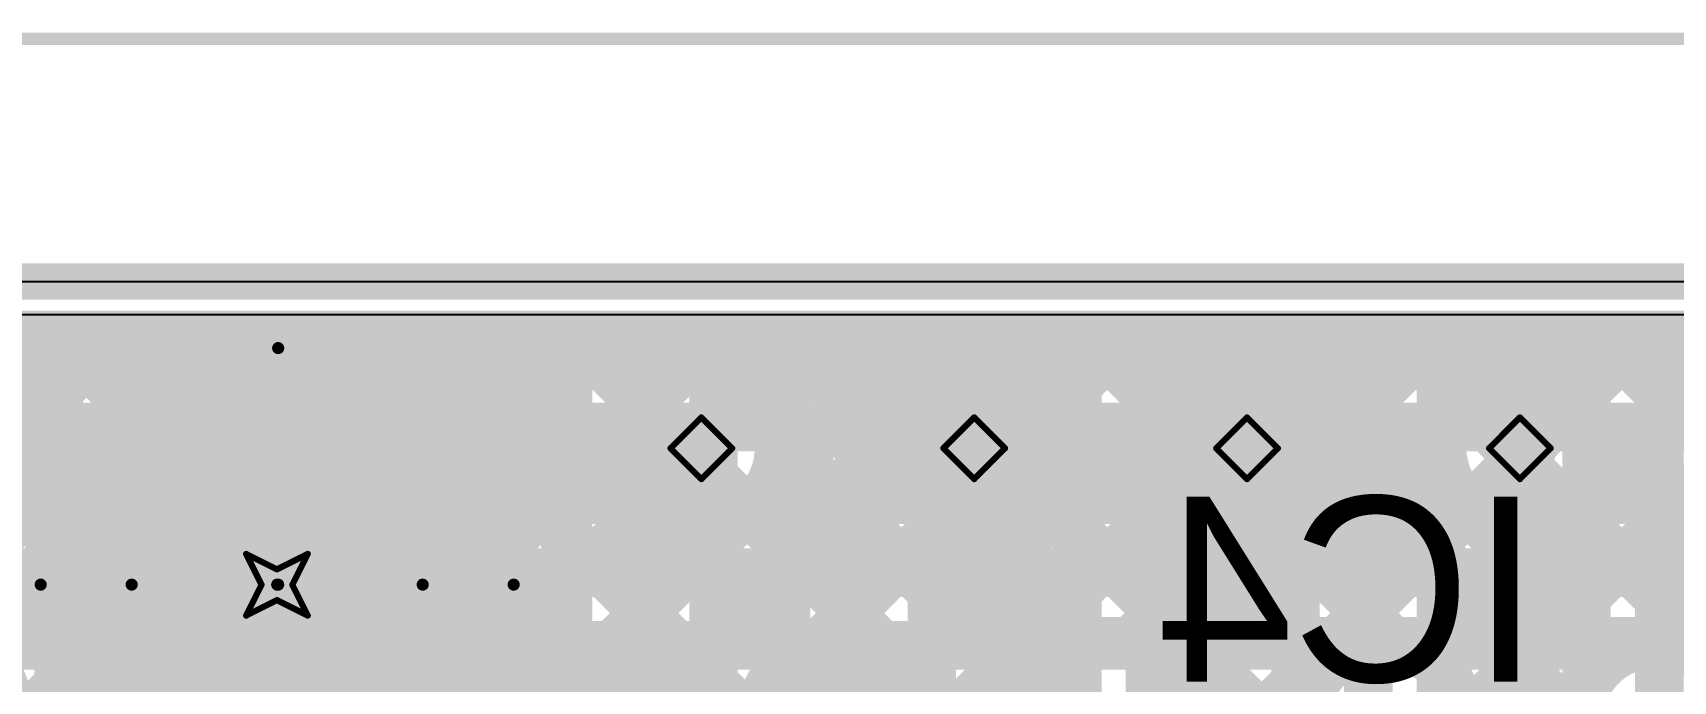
# Model space of a CAD drawing. Header units: millimetres. Extents: x 13 to 259, y -2 to 326.
# Drawn here: x 93.39 to 106.91, y 133.51 to 138.85 of the extents above; entities that cross this region are included whole.
import ezdxf

# ---------------------------------------------------------------- set-up
doc = ezdxf.new("R2010")
doc.units = ezdxf.units.MM
for name, color, linetype in [('BottomLayer', 5, 'Continuous'), ('BottomOverlay', 54, 'Continuous'), ('BottomSolder', 6, 'Continuous'), ('ConnectLayer', 7, 'Continuous'), ('DrillDrawing', 1, 'Continuous'), ('Mechanical14', 56, 'Continuous'), ('Mechanical34', 56, 'Continuous'), ('Mechanical9', 56, 'Continuous'), ('MidLayer1', 16, 'Continuous'), ('MidLayer2', 76, 'Continuous'), ('MidLayer3', 90, 'Continuous'), ('MidLayer4', 156, 'Continuous'), ('MidLayer5', 130, 'Continuous'), ('MidLayer6', 216, 'Continuous'), ('MultiLayer', 9, 'Continuous'), ('TopLayer', 1, 'Continuous'), ('TopSolder', 216, 'Continuous')]:
    doc.layers.add(name, color=color, linetype=linetype)

# ---------------------------------------------------------------- blocks, each defined once
blk = doc.blocks.new('MTG240_400_169')
at = {"layer": 'BottomLayer', "const_width": 2}
blk.add_lwpolyline([(-1, 0, 1), (1, 0, 1)], format="xyb", close=True, dxfattribs=at)
at = {"layer": 'BottomSolder', "const_width": 2.102}
blk.add_lwpolyline([(-1.051, 0, 1), (1.051, 0, 1)], format="xyb", close=True, dxfattribs=at)
at = {"layer": 'MidLayer1', "const_width": 2}
blk.add_lwpolyline([(-1, 0, 1), (1, 0, 1)], format="xyb", close=True, dxfattribs=at)
at = {"layer": 'MidLayer2', "const_width": 2}
blk.add_lwpolyline([(-1, 0, 1), (1, 0, 1)], format="xyb", close=True, dxfattribs=at)
at = {"layer": 'MidLayer3', "const_width": 2}
blk.add_lwpolyline([(-1, 0, 1), (1, 0, 1)], format="xyb", close=True, dxfattribs=at)
at = {"layer": 'MidLayer4', "const_width": 2}
blk.add_lwpolyline([(-1, 0, 1), (1, 0, 1)], format="xyb", close=True, dxfattribs=at)
at = {"layer": 'MidLayer5', "const_width": 2}
blk.add_lwpolyline([(-1, 0, 1), (1, 0, 1)], format="xyb", close=True, dxfattribs=at)
at = {"layer": 'MidLayer6', "const_width": 2}
blk.add_lwpolyline([(-1, 0, 1), (1, 0, 1)], format="xyb", close=True, dxfattribs=at)
at = {"layer": 'MultiLayer', "const_width": 2}
blk.add_lwpolyline([(-1, 0, 1), (1, 0, 1)], format="xyb", close=True, dxfattribs=at)
at = {"layer": 'TopLayer', "const_width": 2}
blk.add_lwpolyline([(-1, 0, 1), (1, 0, 1)], format="xyb", close=True, dxfattribs=at)
at = {"layer": 'TopSolder', "const_width": 2.102}
blk.add_lwpolyline([(-1.051, 0, 1), (1.051, 0, 1)], format="xyb", close=True, dxfattribs=at)

msp = doc.modelspace()

# ---------------------------------------------------------------- linework, layer by layer
at = {"layer": 'BottomLayer', "const_width": 0.3}
for points in [[(98.75, 135.425, 1), (99.05, 135.425, 1)], [(101, 135.425, 1), (101.3, 135.425, 1)], [(103.25, 135.425, 1), (103.55, 135.425, 1)], [(105.5, 135.425, 1), (105.8, 135.425, 1)]]:
    msp.add_lwpolyline(points, format="xyb", close=True, dxfattribs=at)
at = {"layer": 'ConnectLayer'}
msp.add_line((67.8, 136.8), (151.8, 136.8), dxfattribs=at)
msp.add_line((67.8, 136.8), (151.8, 136.8), dxfattribs=at)
at = {"layer": 'ConnectLayer', "const_width": 0.4}
for points in [[(89.314, 131.74), (93.934, 136.36)], [(90.092, 131.67), (94.782, 136.36)], [(90.1, 136.36), (94.163, 136.36)], [(90.1, 136.36), (94.163, 136.36)], [(90.1, 136.36), (151.36, 136.36)], [(90.1, 136.36), (151.36, 136.36)], [(90.197, 136.36), (95.725, 130.831)], [(90.422, 132.848), (93.934, 136.36)], [(90.422, 132.848), (93.934, 136.36)], [(90.945, 123.189), (104.116, 136.36)], [(91.011, 131.74), (95.631, 136.36)], [(91.045, 136.36), (96.039, 131.366)], [(91.859, 131.74), (96.479, 136.36)], [(91.894, 136.36), (98.239, 130.015)], [(92.356, 131.388), (97.328, 136.36)], [(92.39, 128.028), (100.722, 136.36)], [(92.39, 128.877), (99.873, 136.36)], [(92.39, 129.725), (99.025, 136.36)], [(92.39, 130.574), (98.176, 136.36)], [(92.742, 136.36), (93.428, 135.674)], [(92.742, 136.36), (93.428, 135.674)], [(92.742, 136.36), (98.663, 130.439)], [(93.591, 136.36), (93.831, 136.12)], [(93.591, 136.36), (93.831, 136.12)], [(93.591, 136.36), (99.088, 130.863)], [(93.6, 132.35), (93.6, 136.36)], [(94.2, 132.35), (94.2, 136.36)], [(94.439, 136.36), (99.512, 131.287)], [(94.8, 132.35), (94.8, 136.36)], [(95.288, 136.36), (99.936, 131.712)], [(95.4, 132.35), (95.4, 136.36)], [(96, 132.35), (96, 136.36)], [(96.136, 136.36), (100.36, 132.136)], [(96.6, 132.35), (96.6, 136.36)], [(96.637, 136.36), (112.163, 136.36)], [(96.637, 136.36), (112.163, 136.36)], [(96.646, 131.436), (101.57, 136.36)], [(96.867, 129.96), (103.267, 136.36)], [(96.985, 136.36), (99.651, 133.694)], [(96.985, 136.36), (99.651, 133.694)], [(96.985, 136.36), (100.785, 132.56)], [(96.989, 130.93), (102.419, 136.36)], [(97.032, 136.064), (97.328, 136.36)], [(97.032, 136.064), (97.328, 136.36)], [(97.2, 132.35), (97.2, 136.36)], [(97.419, 135.603), (98.176, 136.36)], [(97.419, 135.603), (98.176, 136.36)], [(97.8, 132.35), (97.8, 136.36)], [(97.833, 136.36), (98.386, 135.807)], [(97.833, 136.36), (98.386, 135.807)], [(97.833, 136.36), (101.209, 132.984)], [(98.4, 132.35), (98.4, 136.36)], [(98.682, 136.36), (98.982, 136.06)], [(98.682, 136.36), (98.982, 136.06)], [(98.682, 136.36), (101.633, 133.409)], [(98.697, 136.032), (99.025, 136.36)], [(98.697, 136.032), (99.025, 136.36)], [(99, 132.35), (99, 136.36)], [(99.371, 135.858), (99.873, 136.36)], [(99.371, 135.858), (99.873, 136.36)], [(99.434, 135.072), (100.722, 136.36)], [(99.434, 135.072), (100.722, 136.36)], [(99.53, 136.36), (100.512, 135.379)], [(99.53, 136.36), (100.512, 135.379)], [(99.53, 136.36), (102.057, 133.833)], [(99.6, 132.35), (99.6, 136.36)], [(100.2, 132.538), (100.2, 136.36)], [(100.379, 136.36), (100.787, 135.952)], [(100.379, 136.36), (100.787, 135.952)], [(100.379, 136.36), (102.904, 133.834)], [(100.505, 133.598), (103.267, 136.36)], [(100.505, 133.598), (103.267, 136.36)], [(100.8, 132.997), (100.8, 136.36)], [(101.227, 136.36), (104.02, 133.568)], [(101.227, 136.36), (104.02, 133.568)], [(101.227, 136.36), (103.753, 133.834)], [(101.265, 136.055), (101.57, 136.36)], [(101.265, 136.055), (101.57, 136.36)], [(101.4, 133.005), (101.4, 136.36)], [(101.738, 135.679), (102.419, 136.36)], [(101.738, 135.679), (102.419, 136.36)], [(102, 133.005), (102, 136.36)], [(102.076, 136.36), (102.797, 135.639)], [(102.076, 136.36), (102.797, 135.639)], [(102.076, 136.36), (104.602, 133.834)], [(102.439, 133.834), (104.964, 136.36)], [(102.6, 133.005), (102.6, 136.36)], [(102.924, 136.36), (103.24, 136.045)], [(102.924, 136.36), (103.24, 136.045)], [(102.924, 136.36), (105.45, 133.834)], [(103.2, 133.005), (103.2, 136.36)], [(103.287, 133.834), (105.813, 136.36)], [(103.73, 135.974), (104.116, 136.36)], [(103.73, 135.974), (104.116, 136.36)], [(103.773, 136.36), (106.423, 133.71)], [(103.773, 136.36), (106.423, 133.71)], [(103.773, 136.36), (106.299, 133.834)], [(103.8, 133.005), (103.8, 136.36)], [(104.04, 135.436), (104.964, 136.36)], [(104.04, 135.436), (104.964, 136.36)], [(104.136, 133.834), (106.662, 136.36)], [(104.4, 133.005), (104.4, 136.36)], [(104.622, 136.36), (105.153, 135.828)], [(104.622, 136.36), (105.153, 135.828)], [(104.622, 136.36), (107.147, 133.834)], [(104.866, 133.716), (107.51, 136.36)], [(104.866, 133.716), (107.51, 136.36)], [(104.985, 133.834), (107.51, 136.36)], [(105, 133.005), (105, 136.36)], [(105.47, 136.36), (105.778, 136.052)], [(105.47, 136.36), (105.778, 136.052)], [(105.47, 136.36), (111.53, 130.3)], [(105.5, 136.047), (105.813, 136.36)], [(105.5, 136.047), (105.813, 136.36)], [(105.6, 133.005), (105.6, 136.36)], [(105.833, 133.834), (108.359, 136.36)], [(106.139, 135.838), (106.662, 136.36)], [(106.139, 135.838), (106.662, 136.36)], [(106.2, 133.005), (106.2, 136.36)], [(106.319, 136.36), (107.26, 135.419)], [(106.319, 136.36), (107.26, 135.419)], [(106.319, 136.36), (111.642, 131.037)], [(106.682, 133.834), (109.207, 136.36)], [(106.8, 133.005), (106.8, 136.36)], [(68.24, 136.2), (151.36, 136.2)], [(97.691, 135.026), (98.293, 135.628)], [(97.691, 135.026), (98.293, 135.628)], [(68.24, 135.6), (151.36, 135.6)], [(99.535, 135.507), (101.667, 133.375)], [(99.535, 135.507), (101.667, 133.375)], [(102.868, 133.415), (105.028, 135.575)], [(102.868, 133.415), (105.028, 135.575)], [(106.277, 135.553), (108.427, 133.403)], [(106.277, 135.553), (108.427, 133.403)], [(88.55, 123.34), (100.52, 135.31)], [(88.55, 123.34), (100.52, 135.31)], [(104.02, 135.265), (106.136, 133.149)], [(104.02, 135.265), (106.136, 133.149)], [(105.165, 133.166), (107.277, 135.278)], [(105.165, 133.166), (107.277, 135.278)], [(94.552, 126.796), (102.851, 135.095)], [(94.552, 126.796), (102.851, 135.095)], [(68.24, 135), (151.36, 135)], [(97.803, 134.29), (98.467, 134.954)], [(97.803, 134.29), (98.467, 134.954)], [(101.677, 135.062), (106.197, 130.542)], [(101.677, 135.062), (105.914, 130.824)], [(97.508, 133.146), (99.253, 134.891)], [(97.508, 133.146), (99.253, 134.891)], [(99.282, 134.911), (102.744, 131.449)], [(99.282, 134.911), (102.744, 131.449)], [(99.849, 133.79), (100.896, 134.837)], [(99.849, 133.79), (100.896, 134.837)], [(102.099, 131.798), (105.237, 134.936)], [(102.099, 131.798), (105.237, 134.936)], [(103.614, 134.822), (104.63, 133.806)], [(103.614, 134.822), (104.63, 133.806)], [(106.053, 134.928), (110.024, 130.958)], [(106.053, 134.928), (109.069, 131.912)], [(106.65, 133.803), (107.674, 134.826)], [(106.65, 133.803), (107.674, 134.826)], [(97.764, 134.732), (99.389, 133.108)], [(97.764, 134.732), (99.389, 133.108)], [(101.104, 134.787), (102.1, 133.791)], [(101.104, 134.787), (102.1, 133.791)], [(102.406, 133.801), (103.39, 134.785)], [(102.406, 133.801), (103.39, 134.785)], [(68.24, 134.4), (151.36, 134.4)], [(97.766, 133.881), (100.266, 131.382)], [(97.766, 133.881), (100.266, 131.382)], [(68.24, 133.8), (151.36, 133.8)], [(97.95, 129.726), (102.059, 133.834)], [(102.059, 133.834), (107.566, 133.834)], [(96.221, 130.162), (99.41, 133.351)], [(96.221, 130.162), (99.41, 133.351)]]:
    msp.add_lwpolyline(points, dxfattribs=at)
for points in [[(97.803, 134.3, -1.71491), (94.163, 136.36)], [(97.803, 134.3, -1.71491), (94.163, 136.36)], [(96.637, 136.36, -0.263327), (97.803, 134.3)], [(96.637, 136.36, -0.263327), (97.803, 134.3)]]:
    msp.add_lwpolyline(points, format="xyb", dxfattribs=at)
at = {"layer": 'ConnectLayer'}
for points, const_width in [([(93.491, 136.36, 1), (93.691, 136.36, 1)], 0.2), ([(93.491, 136.36, 1), (93.691, 136.36, 1)], 0.2), ([(93.491, 136.36, 1), (93.691, 136.36, 1)], 0.2), ([(93.5, 136.36, 1), (93.7, 136.36, 1)], 0.2), ([(93.834, 136.36, 1), (94.034, 136.36, 1)], 0.2), ([(93.834, 136.36, 1), (94.034, 136.36, 1)], 0.2), ([(93.834, 136.36, 1), (94.034, 136.36, 1)], 0.2), ([(94.063, 136.36, 1), (94.263, 136.36, 1)], 0.2), ([(94.063, 136.36, 1), (94.263, 136.36, 1)], 0.2), ([(94.063, 136.36, 1), (94.263, 136.36, 1)], 0.2), ([(94.063, 136.36, 1), (94.263, 136.36, 1)], 0.2), ([(94.1, 136.36, 1), (94.3, 136.36, 1)], 0.2), ([(94.339, 136.36, 1), (94.539, 136.36, 1)], 0.2), ([(94.682, 136.36, 1), (94.882, 136.36, 1)], 0.2), ([(94.7, 136.36, 1), (94.9, 136.36, 1)], 0.2), ([(95.188, 136.36, 1), (95.388, 136.36, 1)], 0.2), ([(95.3, 136.36, 1), (95.5, 136.36, 1)], 0.2), ([(95.531, 136.36, 1), (95.731, 136.36, 1)], 0.2), ([(95.9, 136.36, 1), (96.1, 136.36, 1)], 0.2), ([(96.036, 136.36, 1), (96.236, 136.36, 1)], 0.2), ([(96.379, 136.36, 1), (96.579, 136.36, 1)], 0.2), ([(96.5, 136.36, 1), (96.7, 136.36, 1)], 0.2), ([(96.537, 136.36, 1), (96.737, 136.36, 1)], 0.2), ([(96.537, 136.36, 1), (96.737, 136.36, 1)], 0.2), ([(96.537, 136.36, 1), (96.737, 136.36, 1)], 0.2), ([(96.537, 136.36, 1), (96.737, 136.36, 1)], 0.2), ([(96.885, 136.36, 1), (97.085, 136.36, 1)], 0.2), ([(96.885, 136.36, 1), (97.085, 136.36, 1)], 0.2), ([(96.885, 136.36, 1), (97.085, 136.36, 1)], 0.2), ([(97.1, 136.36, 1), (97.3, 136.36, 1)], 0.2), ([(97.228, 136.36, 1), (97.428, 136.36, 1)], 0.2), ([(97.228, 136.36, 1), (97.428, 136.36, 1)], 0.2), ([(97.228, 136.36, 1), (97.428, 136.36, 1)], 0.2), ([(97.7, 136.36, 1), (97.9, 136.36, 1)], 0.2), ([(97.733, 136.36, 1), (97.933, 136.36, 1)], 0.2), ([(97.733, 136.36, 1), (97.933, 136.36, 1)], 0.2), ([(97.733, 136.36, 1), (97.933, 136.36, 1)], 0.2), ([(98.076, 136.36, 1), (98.276, 136.36, 1)], 0.2), ([(98.076, 136.36, 1), (98.276, 136.36, 1)], 0.2), ([(98.076, 136.36, 1), (98.276, 136.36, 1)], 0.2), ([(98.3, 136.36, 1), (98.5, 136.36, 1)], 0.2), ([(98.582, 136.36, 1), (98.782, 136.36, 1)], 0.2), ([(98.582, 136.36, 1), (98.782, 136.36, 1)], 0.2), ([(98.582, 136.36, 1), (98.782, 136.36, 1)], 0.2), ([(98.9, 136.36, 1), (99.1, 136.36, 1)], 0.2), ([(98.925, 136.36, 1), (99.125, 136.36, 1)], 0.2), ([(98.925, 136.36, 1), (99.125, 136.36, 1)], 0.2), ([(98.925, 136.36, 1), (99.125, 136.36, 1)], 0.2), ([(99.43, 136.36, 1), (99.63, 136.36, 1)], 0.2), ([(99.43, 136.36, 1), (99.63, 136.36, 1)], 0.2), ([(99.43, 136.36, 1), (99.63, 136.36, 1)], 0.2), ([(99.5, 136.36, 1), (99.7, 136.36, 1)], 0.2), ([(99.773, 136.36, 1), (99.973, 136.36, 1)], 0.2), ([(99.773, 136.36, 1), (99.973, 136.36, 1)], 0.2), ([(99.773, 136.36, 1), (99.973, 136.36, 1)], 0.2), ([(100.1, 136.36, 1), (100.3, 136.36, 1)], 0.2), ([(100.279, 136.36, 1), (100.479, 136.36, 1)], 0.2), ([(100.279, 136.36, 1), (100.479, 136.36, 1)], 0.2), ([(100.279, 136.36, 1), (100.479, 136.36, 1)], 0.2), ([(100.622, 136.36, 1), (100.822, 136.36, 1)], 0.2), ([(100.622, 136.36, 1), (100.822, 136.36, 1)], 0.2), ([(100.622, 136.36, 1), (100.822, 136.36, 1)], 0.2), ([(100.7, 136.36, 1), (100.9, 136.36, 1)], 0.2), ([(101.127, 136.36, 1), (101.327, 136.36, 1)], 0.2), ([(101.127, 136.36, 1), (101.327, 136.36, 1)], 0.2), ([(101.127, 136.36, 1), (101.327, 136.36, 1)], 0.2), ([(101.3, 136.36, 1), (101.5, 136.36, 1)], 0.2), ([(101.47, 136.36, 1), (101.67, 136.36, 1)], 0.2), ([(101.47, 136.36, 1), (101.67, 136.36, 1)], 0.2), ([(101.47, 136.36, 1), (101.67, 136.36, 1)], 0.2), ([(101.9, 136.36, 1), (102.1, 136.36, 1)], 0.2), ([(101.976, 136.36, 1), (102.176, 136.36, 1)], 0.2), ([(101.976, 136.36, 1), (102.176, 136.36, 1)], 0.2), ([(101.976, 136.36, 1), (102.176, 136.36, 1)], 0.2), ([(102.319, 136.36, 1), (102.519, 136.36, 1)], 0.2), ([(102.319, 136.36, 1), (102.519, 136.36, 1)], 0.2), ([(102.319, 136.36, 1), (102.519, 136.36, 1)], 0.2), ([(102.5, 136.36, 1), (102.7, 136.36, 1)], 0.2), ([(102.824, 136.36, 1), (103.024, 136.36, 1)], 0.2), ([(102.824, 136.36, 1), (103.024, 136.36, 1)], 0.2), ([(102.824, 136.36, 1), (103.024, 136.36, 1)], 0.2), ([(103.1, 136.36, 1), (103.3, 136.36, 1)], 0.2), ([(103.167, 136.36, 1), (103.367, 136.36, 1)], 0.2), ([(103.167, 136.36, 1), (103.367, 136.36, 1)], 0.2), ([(103.167, 136.36, 1), (103.367, 136.36, 1)], 0.2), ([(103.673, 136.36, 1), (103.873, 136.36, 1)], 0.2), ([(103.673, 136.36, 1), (103.873, 136.36, 1)], 0.2), ([(103.673, 136.36, 1), (103.873, 136.36, 1)], 0.2), ([(103.7, 136.36, 1), (103.9, 136.36, 1)], 0.2), ([(104.016, 136.36, 1), (104.216, 136.36, 1)], 0.2), ([(104.016, 136.36, 1), (104.216, 136.36, 1)], 0.2), ([(104.016, 136.36, 1), (104.216, 136.36, 1)], 0.2), ([(104.3, 136.36, 1), (104.5, 136.36, 1)], 0.2), ([(104.522, 136.36, 1), (104.722, 136.36, 1)], 0.2), ([(104.522, 136.36, 1), (104.722, 136.36, 1)], 0.2), ([(104.522, 136.36, 1), (104.722, 136.36, 1)], 0.2), ([(104.864, 136.36, 1), (105.064, 136.36, 1)], 0.2), ([(104.864, 136.36, 1), (105.064, 136.36, 1)], 0.2), ([(104.864, 136.36, 1), (105.064, 136.36, 1)], 0.2), ([(104.9, 136.36, 1), (105.1, 136.36, 1)], 0.2), ([(105.37, 136.36, 1), (105.57, 136.36, 1)], 0.2), ([(105.37, 136.36, 1), (105.57, 136.36, 1)], 0.2), ([(105.37, 136.36, 1), (105.57, 136.36, 1)], 0.2), ([(105.5, 136.36, 1), (105.7, 136.36, 1)], 0.2), ([(105.713, 136.36, 1), (105.913, 136.36, 1)], 0.2), ([(105.713, 136.36, 1), (105.913, 136.36, 1)], 0.2), ([(105.713, 136.36, 1), (105.913, 136.36, 1)], 0.2), ([(106.1, 136.36, 1), (106.3, 136.36, 1)], 0.2), ([(106.219, 136.36, 1), (106.419, 136.36, 1)], 0.2), ([(106.219, 136.36, 1), (106.419, 136.36, 1)], 0.2), ([(106.219, 136.36, 1), (106.419, 136.36, 1)], 0.2), ([(106.562, 136.36, 1), (106.762, 136.36, 1)], 0.2), ([(106.562, 136.36, 1), (106.762, 136.36, 1)], 0.2), ([(106.562, 136.36, 1), (106.762, 136.36, 1)], 0.2), ([(106.7, 136.36, 1), (106.9, 136.36, 1)], 0.2), ([(93.731, 136.12, 1), (93.931, 136.12, 1)], 0.2), ([(93.731, 136.12, 1), (93.931, 136.12, 1)], 0.2), ([(96.932, 136.064, 1), (97.132, 136.064, 1)], 0.2), ([(96.932, 136.064, 1), (97.132, 136.064, 1)], 0.2), ([(99.54, 135.425, 1), (98.26, 135.425, 1)], 0.4), ([(99.54, 135.425, 1), (98.26, 135.425, 1)], 0.4), ([(98.597, 136.032, 1), (98.797, 136.032, 1)], 0.2), ([(98.597, 136.032, 1), (98.797, 136.032, 1)], 0.2), ([(98.882, 136.06, 1), (99.082, 136.06, 1)], 0.2), ([(98.882, 136.06, 1), (99.082, 136.06, 1)], 0.2), ([(101.79, 135.425, 1), (100.51, 135.425, 1)], 0.4), ([(101.79, 135.425, 1), (100.51, 135.425, 1)], 0.4), ([(101.165, 136.055, 1), (101.365, 136.055, 1)], 0.2), ([(101.165, 136.055, 1), (101.365, 136.055, 1)], 0.2), ([(104.04, 135.425, 1), (102.76, 135.425, 1)], 0.4), ([(104.04, 135.425, 1), (102.76, 135.425, 1)], 0.4), ([(103.14, 136.045, 1), (103.34, 136.045, 1)], 0.2), ([(103.14, 136.045, 1), (103.34, 136.045, 1)], 0.2), ([(106.29, 135.425, 1), (105.01, 135.425, 1)], 0.4), ([(106.29, 135.425, 1), (105.01, 135.425, 1)], 0.4), ([(105.4, 136.047, 1), (105.6, 136.047, 1)], 0.2), ([(105.4, 136.047, 1), (105.6, 136.047, 1)], 0.2), ([(105.678, 136.052, 1), (105.878, 136.052, 1)], 0.2), ([(105.678, 136.052, 1), (105.878, 136.052, 1)], 0.2), ([(100.687, 135.952, 1), (100.887, 135.952, 1)], 0.2), ([(100.687, 135.952, 1), (100.887, 135.952, 1)], 0.2), ([(103.63, 135.974, 1), (103.83, 135.974, 1)], 0.2), ([(103.63, 135.974, 1), (103.83, 135.974, 1)], 0.2), ([(98.286, 135.807, 1), (98.486, 135.807, 1)], 0.2), ([(98.286, 135.807, 1), (98.486, 135.807, 1)], 0.2), ([(99.271, 135.858, 1), (99.471, 135.858, 1)], 0.2), ([(99.271, 135.858, 1), (99.471, 135.858, 1)], 0.2), ([(105.053, 135.828, 1), (105.253, 135.828, 1)], 0.2), ([(105.053, 135.828, 1), (105.253, 135.828, 1)], 0.2), ([(106.039, 135.838, 1), (106.239, 135.838, 1)], 0.2), ([(106.039, 135.838, 1), (106.239, 135.838, 1)], 0.2), ([(93.328, 135.674, 1), (93.528, 135.674, 1)], 0.2), ([(93.328, 135.674, 1), (93.528, 135.674, 1)], 0.2), ([(98.193, 135.628, 1), (98.393, 135.628, 1)], 0.2), ([(98.193, 135.628, 1), (98.393, 135.628, 1)], 0.2), ([(101.638, 135.679, 1), (101.838, 135.679, 1)], 0.2), ([(101.638, 135.679, 1), (101.838, 135.679, 1)], 0.2), ([(102.697, 135.639, 1), (102.897, 135.639, 1)], 0.2), ([(102.697, 135.639, 1), (102.897, 135.639, 1)], 0.2), ([(97.319, 135.603, 1), (97.519, 135.603, 1)], 0.2), ([(97.319, 135.603, 1), (97.519, 135.603, 1)], 0.2), ([(99.435, 135.507, 1), (99.635, 135.507, 1)], 0.2), ([(99.435, 135.507, 1), (99.635, 135.507, 1)], 0.2), ([(104.928, 135.575, 1), (105.128, 135.575, 1)], 0.2), ([(104.928, 135.575, 1), (105.128, 135.575, 1)], 0.2), ([(106.177, 135.553, 1), (106.377, 135.553, 1)], 0.2), ([(106.177, 135.553, 1), (106.377, 135.553, 1)], 0.2), ([(98.16, 135.425, 1), (98.36, 135.425, 1)], 0.2), ([(98.16, 135.425, 1), (98.36, 135.425, 1)], 0.2), ([(99.44, 135.425, 1), (99.64, 135.425, 1)], 0.2), ([(99.44, 135.425, 1), (99.64, 135.425, 1)], 0.2), ([(100.41, 135.425, 1), (100.61, 135.425, 1)], 0.2), ([(100.41, 135.425, 1), (100.61, 135.425, 1)], 0.2), ([(100.412, 135.379, 1), (100.612, 135.379, 1)], 0.2), ([(100.412, 135.379, 1), (100.612, 135.379, 1)], 0.2), ([(101.69, 135.425, 1), (101.89, 135.425, 1)], 0.2), ([(101.69, 135.425, 1), (101.89, 135.425, 1)], 0.2), ([(102.66, 135.425, 1), (102.86, 135.425, 1)], 0.2), ([(102.66, 135.425, 1), (102.86, 135.425, 1)], 0.2), ([(103.94, 135.436, 1), (104.14, 135.436, 1)], 0.2), ([(103.94, 135.436, 1), (104.14, 135.436, 1)], 0.2), ([(103.94, 135.425, 1), (104.14, 135.425, 1)], 0.2), ([(103.94, 135.425, 1), (104.14, 135.425, 1)], 0.2), ([(104.91, 135.425, 1), (105.11, 135.425, 1)], 0.2), ([(104.91, 135.425, 1), (105.11, 135.425, 1)], 0.2), ([(106.19, 135.425, 1), (106.39, 135.425, 1)], 0.2), ([(106.19, 135.425, 1), (106.39, 135.425, 1)], 0.2), ([(100.42, 135.31, 1), (100.62, 135.31, 1)], 0.2), ([(100.42, 135.31, 1), (100.62, 135.31, 1)], 0.2), ([(103.92, 135.265, 1), (104.12, 135.265, 1)], 0.2), ([(103.92, 135.265, 1), (104.12, 135.265, 1)], 0.2), ([(102.751, 135.095, 1), (102.951, 135.095, 1)], 0.2), ([(102.751, 135.095, 1), (102.951, 135.095, 1)], 0.2), ([(97.591, 135.026, 1), (97.791, 135.026, 1)], 0.2), ([(97.591, 135.026, 1), (97.791, 135.026, 1)], 0.2), ([(98.367, 134.954, 1), (98.567, 134.954, 1)], 0.2), ([(98.367, 134.954, 1), (98.567, 134.954, 1)], 0.2), ([(99.334, 135.072, 1), (99.534, 135.072, 1)], 0.2), ([(99.334, 135.072, 1), (99.534, 135.072, 1)], 0.2), ([(101.577, 135.062, 1), (101.777, 135.062, 1)], 0.2), ([(101.577, 135.062, 1), (101.777, 135.062, 1)], 0.2), ([(99.153, 134.891, 1), (99.353, 134.891, 1)], 0.2), ([(99.153, 134.891, 1), (99.353, 134.891, 1)], 0.2), ([(99.182, 134.911, 1), (99.382, 134.911, 1)], 0.2), ([(99.182, 134.911, 1), (99.382, 134.911, 1)], 0.2), ([(100.796, 134.837, 1), (100.996, 134.837, 1)], 0.2), ([(100.796, 134.837, 1), (100.996, 134.837, 1)], 0.2), ([(103.514, 134.822, 1), (103.714, 134.822, 1)], 0.2), ([(103.514, 134.822, 1), (103.714, 134.822, 1)], 0.2), ([(105.137, 134.936, 1), (105.337, 134.936, 1)], 0.2), ([(105.137, 134.936, 1), (105.337, 134.936, 1)], 0.2), ([(105.953, 134.928, 1), (106.153, 134.928, 1)], 0.2), ([(105.953, 134.928, 1), (106.153, 134.928, 1)], 0.2), ([(97.664, 134.732, 1), (97.864, 134.732, 1)], 0.2), ([(97.664, 134.732, 1), (97.864, 134.732, 1)], 0.2), ([(101.004, 134.787, 1), (101.204, 134.787, 1)], 0.2), ([(101.004, 134.787, 1), (101.204, 134.787, 1)], 0.2), ([(103.29, 134.785, 1), (103.49, 134.785, 1)], 0.2), ([(103.29, 134.785, 1), (103.49, 134.785, 1)], 0.2), ([(97.703, 134.3, 1), (97.903, 134.3, 1)], 0.2), ([(97.703, 134.3, 1), (97.903, 134.3, 1)], 0.2), ([(97.703, 134.3, 1), (97.903, 134.3, 1)], 0.2), ([(97.703, 134.3, 1), (97.903, 134.3, 1)], 0.2), ([(97.703, 134.29, 1), (97.903, 134.29, 1)], 0.2), ([(97.703, 134.29, 1), (97.903, 134.29, 1)], 0.2), ([(97.666, 133.881, 1), (97.866, 133.881, 1)], 0.2), ([(97.666, 133.881, 1), (97.866, 133.881, 1)], 0.2), ([(100.665, 133.175, 1), (99.385, 133.175, 1)], 0.4), ([(100.665, 133.175, 1), (99.385, 133.175, 1)], 0.4), ([(99.749, 133.79, 1), (99.949, 133.79, 1)], 0.2), ([(99.749, 133.79, 1), (99.949, 133.79, 1)], 0.2), ([(102.915, 133.175, 1), (101.635, 133.175, 1)], 0.4), ([(102.915, 133.175, 1), (101.635, 133.175, 1)], 0.4), ([(101.957, 133.833, 1), (102.157, 133.833, 1)], 0.2), ([(101.959, 133.834, 1), (102.159, 133.834, 1)], 0.2), ([(101.959, 133.834, 1), (102.159, 133.834, 1)], 0.2), ([(102, 133.791, 1), (102.2, 133.791, 1)], 0.2), ([(102, 133.791, 1), (102.2, 133.791, 1)], 0.2), ([(102.306, 133.801, 1), (102.506, 133.801, 1)], 0.2), ([(102.306, 133.801, 1), (102.506, 133.801, 1)], 0.2), ([(102.339, 133.834, 1), (102.539, 133.834, 1)], 0.2), ([(102.804, 133.834, 1), (103.004, 133.834, 1)], 0.2), ([(103.187, 133.834, 1), (103.387, 133.834, 1)], 0.2), ([(103.653, 133.834, 1), (103.853, 133.834, 1)], 0.2), ([(105.165, 133.175, 1), (103.885, 133.175, 1)], 0.4), ([(105.165, 133.175, 1), (103.885, 133.175, 1)], 0.4), ([(104.036, 133.834, 1), (104.236, 133.834, 1)], 0.2), ([(104.502, 133.834, 1), (104.702, 133.834, 1)], 0.2), ([(104.53, 133.806, 1), (104.73, 133.806, 1)], 0.2), ([(104.53, 133.806, 1), (104.73, 133.806, 1)], 0.2), ([(104.885, 133.834, 1), (105.085, 133.834, 1)], 0.2), ([(105.35, 133.834, 1), (105.55, 133.834, 1)], 0.2), ([(105.733, 133.834, 1), (105.933, 133.834, 1)], 0.2), ([(107.415, 133.175, 1), (106.135, 133.175, 1)], 0.4), ([(107.415, 133.175, 1), (106.135, 133.175, 1)], 0.4), ([(106.199, 133.834, 1), (106.399, 133.834, 1)], 0.2), ([(106.55, 133.803, 1), (106.75, 133.803, 1)], 0.2), ([(106.55, 133.803, 1), (106.75, 133.803, 1)], 0.2), ([(106.582, 133.834, 1), (106.782, 133.834, 1)], 0.2), ([(99.551, 133.694, 1), (99.751, 133.694, 1)], 0.2), ([(99.551, 133.694, 1), (99.751, 133.694, 1)], 0.2), ([(100.405, 133.598, 1), (100.605, 133.598, 1)], 0.2), ([(100.405, 133.598, 1), (100.605, 133.598, 1)], 0.2), ([(104.766, 133.716, 1), (104.966, 133.716, 1)], 0.2), ([(104.766, 133.716, 1), (104.966, 133.716, 1)], 0.2), ([(106.323, 133.71, 1), (106.523, 133.71, 1)], 0.2), ([(106.323, 133.71, 1), (106.523, 133.71, 1)], 0.2), ([(103.92, 133.568, 1), (104.12, 133.568, 1)], 0.2), ([(103.92, 133.568, 1), (104.12, 133.568, 1)], 0.2), ([(99.31, 133.351, 1), (99.51, 133.351, 1)], 0.2), ([(99.31, 133.351, 1), (99.51, 133.351, 1)], 0.2), ([(101.533, 133.409, 1), (101.733, 133.409, 1)], 0.2), ([(101.567, 133.375, 1), (101.767, 133.375, 1)], 0.2), ([(101.567, 133.375, 1), (101.767, 133.375, 1)], 0.2), ([(102.768, 133.415, 1), (102.968, 133.415, 1)], 0.2), ([(102.768, 133.415, 1), (102.968, 133.415, 1)], 0.2)]:
    msp.add_lwpolyline(points, format="xyb", close=True, dxfattribs=dict(at, const_width=const_width))
at = {"layer": 'DrillDrawing', "const_width": 0.0508}
for points in [[(98.646, 135.425), (98.9, 135.679)], [(98.9, 135.679), (99.154, 135.425)], [(100.896, 135.425), (101.15, 135.679)], [(101.15, 135.679), (101.404, 135.425)], [(103.146, 135.425), (103.4, 135.679)], [(103.4, 135.679), (103.654, 135.425)], [(105.396, 135.425), (105.65, 135.679)], [(105.65, 135.679), (105.904, 135.425)], [(98.646, 135.425), (98.9, 135.171)], [(98.9, 135.171), (99.154, 135.425)], [(100.896, 135.425), (101.15, 135.171)], [(101.15, 135.171), (101.404, 135.425)], [(103.146, 135.425), (103.4, 135.171)], [(103.4, 135.171), (103.654, 135.425)], [(105.396, 135.425), (105.65, 135.171)], [(105.65, 135.171), (105.904, 135.425)], [(95.146, 134.554), (95.4, 134.427)], [(95.146, 134.554), (95.273, 134.3)], [(95.4, 134.427), (95.654, 134.554)], [(95.527, 134.3), (95.654, 134.554)], [(95.146, 134.046), (95.273, 134.3)], [(95.146, 134.046), (95.4, 134.173)], [(95.4, 134.173), (95.654, 134.046)], [(95.527, 134.3), (95.654, 134.046)]]:
    msp.add_lwpolyline(points, dxfattribs=at)
at = {"layer": 'DrillDrawing', "const_width": 0.0254}
for points in [[(98.887, 135.679, 1), (98.913, 135.679, 1)], [(98.887, 135.679, 1), (98.913, 135.679, 1)], [(101.137, 135.679, 1), (101.163, 135.679, 1)], [(101.137, 135.679, 1), (101.163, 135.679, 1)], [(103.387, 135.679, 1), (103.413, 135.679, 1)], [(103.387, 135.679, 1), (103.413, 135.679, 1)], [(105.637, 135.679, 1), (105.663, 135.679, 1)], [(105.637, 135.679, 1), (105.663, 135.679, 1)], [(98.633, 135.425, 1), (98.659, 135.425, 1)], [(98.633, 135.425, 1), (98.659, 135.425, 1)], [(99.141, 135.425, 1), (99.167, 135.425, 1)], [(99.141, 135.425, 1), (99.167, 135.425, 1)], [(100.883, 135.425, 1), (100.909, 135.425, 1)], [(100.883, 135.425, 1), (100.909, 135.425, 1)], [(101.391, 135.425, 1), (101.417, 135.425, 1)], [(101.391, 135.425, 1), (101.417, 135.425, 1)], [(103.133, 135.425, 1), (103.159, 135.425, 1)], [(103.133, 135.425, 1), (103.159, 135.425, 1)], [(103.641, 135.425, 1), (103.667, 135.425, 1)], [(103.641, 135.425, 1), (103.667, 135.425, 1)], [(105.383, 135.425, 1), (105.409, 135.425, 1)], [(105.383, 135.425, 1), (105.409, 135.425, 1)], [(105.891, 135.425, 1), (105.917, 135.425, 1)], [(105.891, 135.425, 1), (105.917, 135.425, 1)], [(98.887, 135.171, 1), (98.913, 135.171, 1)], [(98.887, 135.171, 1), (98.913, 135.171, 1)], [(101.137, 135.171, 1), (101.163, 135.171, 1)], [(101.137, 135.171, 1), (101.163, 135.171, 1)], [(103.387, 135.171, 1), (103.413, 135.171, 1)], [(103.387, 135.171, 1), (103.413, 135.171, 1)], [(105.637, 135.171, 1), (105.663, 135.171, 1)], [(105.637, 135.171, 1), (105.663, 135.171, 1)], [(95.133, 134.554, 1), (95.159, 134.554, 1)], [(95.133, 134.554, 1), (95.159, 134.554, 1)], [(95.641, 134.554, 1), (95.667, 134.554, 1)], [(95.641, 134.554, 1), (95.667, 134.554, 1)], [(95.387, 134.427, 1), (95.413, 134.427, 1)], [(95.387, 134.427, 1), (95.413, 134.427, 1)], [(95.26, 134.3, 1), (95.286, 134.3, 1)], [(95.26, 134.3, 1), (95.286, 134.3, 1)], [(95.387, 134.173, 1), (95.413, 134.173, 1)], [(95.387, 134.173, 1), (95.413, 134.173, 1)], [(95.514, 134.3, 1), (95.54, 134.3, 1)], [(95.514, 134.3, 1), (95.54, 134.3, 1)], [(95.133, 134.046, 1), (95.159, 134.046, 1)], [(95.133, 134.046, 1), (95.159, 134.046, 1)], [(95.641, 134.046, 1), (95.667, 134.046, 1)], [(95.641, 134.046, 1), (95.667, 134.046, 1)]]:
    msp.add_lwpolyline(points, format="xyb", close=True, dxfattribs=at)
at = {"layer": 'Mechanical14', "const_width": 0.3}
msp.add_lwpolyline([(90.1, 136.8), (151.8, 136.8)], dxfattribs=at)
at = {"layer": 'Mechanical34', "const_width": 0.1}
for points in [[(68.2, 136.85), (151.8, 136.85)], [(95.41, 134.301), (95.41, 136.251)], [(93.452, 134.301), (95.402, 134.301)], [(95.41, 134.301), (97.352, 134.301)], [(95.41, 132.351), (95.41, 134.301)]]:
    msp.add_lwpolyline(points, dxfattribs=at)
at = {"layer": 'Mechanical34'}
for points, const_width in [([(95.385, 136.251, 1), (95.435, 136.251, 1)], 0.05), ([(96.602, 134.301, 1), (94.202, 134.301, 1)], 0.1), ([(93.427, 134.301, 1), (93.477, 134.301, 1)], 0.05), ([(94.177, 134.301, 1), (94.227, 134.301, 1)], 0.05), ([(95.377, 134.301, 1), (95.427, 134.301, 1)], 0.05), ([(95.385, 134.301, 1), (95.435, 134.301, 1)], 0.05), ([(95.385, 134.301, 1), (95.435, 134.301, 1)], 0.05), ([(95.385, 134.301, 1), (95.435, 134.301, 1)], 0.05), ([(96.577, 134.301, 1), (96.627, 134.301, 1)], 0.05), ([(97.327, 134.301, 1), (97.377, 134.301, 1)], 0.05)]:
    msp.add_lwpolyline(points, format="xyb", close=True, dxfattribs=dict(at, const_width=const_width))
at = {"layer": 'Mechanical9', "const_width": 0.1}
for points in [[(89.1, 138.8), (117.2, 138.8)], [(90.1, 136.8), (117.2, 136.8)]]:
    msp.add_lwpolyline(points, dxfattribs=at)
at = {"layer": 'MidLayer1', "const_width": 0.3}
for points in [[(98.75, 135.425, 1), (99.05, 135.425, 1)], [(101, 135.425, 1), (101.3, 135.425, 1)], [(103.25, 135.425, 1), (103.55, 135.425, 1)], [(105.5, 135.425, 1), (105.8, 135.425, 1)]]:
    msp.add_lwpolyline(points, format="xyb", close=True, dxfattribs=at)
at = {"layer": 'MidLayer2', "const_width": 0.3}
for points in [[(98.75, 135.425, 1), (99.05, 135.425, 1)], [(101, 135.425, 1), (101.3, 135.425, 1)], [(103.25, 135.425, 1), (103.55, 135.425, 1)], [(105.5, 135.425, 1), (105.8, 135.425, 1)]]:
    msp.add_lwpolyline(points, format="xyb", close=True, dxfattribs=at)
at = {"layer": 'MidLayer3', "const_width": 0.3}
for points in [[(98.75, 135.425, 1), (99.05, 135.425, 1)], [(101, 135.425, 1), (101.3, 135.425, 1)], [(103.25, 135.425, 1), (103.55, 135.425, 1)], [(105.5, 135.425, 1), (105.8, 135.425, 1)]]:
    msp.add_lwpolyline(points, format="xyb", close=True, dxfattribs=at)
at = {"layer": 'MidLayer4', "const_width": 0.3}
for points in [[(98.75, 135.425, 1), (99.05, 135.425, 1)], [(101, 135.425, 1), (101.3, 135.425, 1)], [(103.25, 135.425, 1), (103.55, 135.425, 1)], [(105.5, 135.425, 1), (105.8, 135.425, 1)]]:
    msp.add_lwpolyline(points, format="xyb", close=True, dxfattribs=at)
at = {"layer": 'MidLayer5', "const_width": 0.3}
for points in [[(98.75, 135.425, 1), (99.05, 135.425, 1)], [(101, 135.425, 1), (101.3, 135.425, 1)], [(103.25, 135.425, 1), (103.55, 135.425, 1)], [(105.5, 135.425, 1), (105.8, 135.425, 1)]]:
    msp.add_lwpolyline(points, format="xyb", close=True, dxfattribs=at)
at = {"layer": 'MidLayer6', "const_width": 0.3}
for points in [[(98.75, 135.425, 1), (99.05, 135.425, 1)], [(101, 135.425, 1), (101.3, 135.425, 1)], [(103.25, 135.425, 1), (103.55, 135.425, 1)], [(105.5, 135.425, 1), (105.8, 135.425, 1)]]:
    msp.add_lwpolyline(points, format="xyb", close=True, dxfattribs=at)
at = {"layer": 'MultiLayer', "const_width": 0.3}
for points in [[(98.75, 135.425, 1), (99.05, 135.425, 1)], [(101, 135.425, 1), (101.3, 135.425, 1)], [(103.25, 135.425, 1), (103.55, 135.425, 1)], [(105.5, 135.425, 1), (105.8, 135.425, 1)]]:
    msp.add_lwpolyline(points, format="xyb", close=True, dxfattribs=at)
at = {"layer": 'TopLayer'}
msp.add_line((151.525, 136.525), (68.1, 136.525), dxfattribs=at)
at = {"layer": 'TopLayer', "const_width": 0.3}
for points in [[(98.75, 135.425, 1), (99.05, 135.425, 1)], [(101, 135.425, 1), (101.3, 135.425, 1)], [(103.25, 135.425, 1), (103.55, 135.425, 1)], [(105.5, 135.425, 1), (105.8, 135.425, 1)]]:
    msp.add_lwpolyline(points, format="xyb", close=True, dxfattribs=at)

# ---------------------------------------------------------------- block references
msp.add_blockref('MTG240_400_169', (95.4, 134.3))

# ---------------------------------------------------------------- texts
at = {"layer": 'BottomOverlay', "text_generation_flag": 2}
msp.add_text('IC4', height=1.524, dxfattribs=at).set_placement((105.816, 133.502))

doc.saveas('drawing.dxf')
